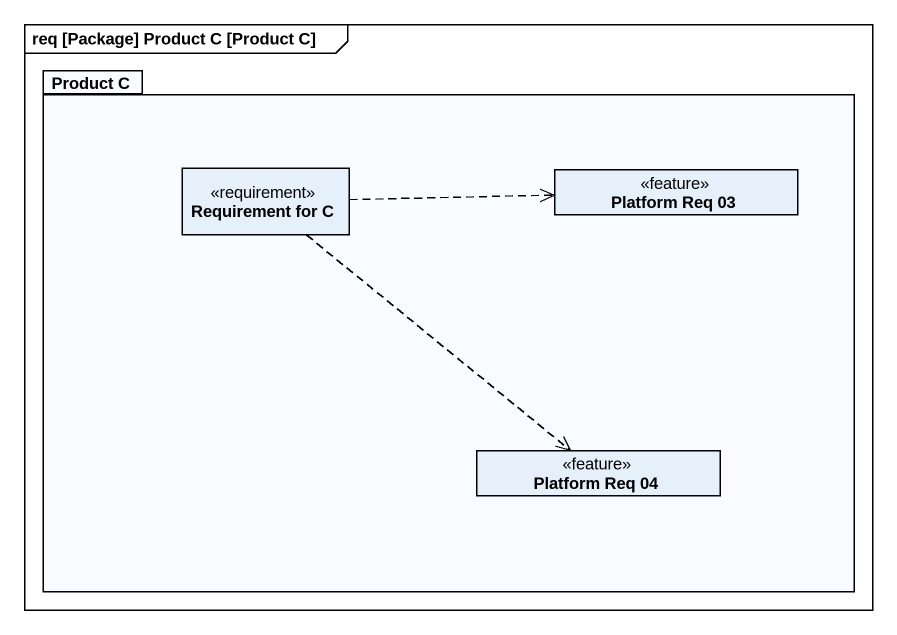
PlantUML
@startuml
mainframe req [Package] Product C [Product C]
hide circle
hide empty members
package "Product C" as Product_C {
  class "Requirement for C" as Requirement_for_C <<requirement>>
  class "Platform Req 03" as Platform_Req_03 <<feature>>
  class "Platform Req 04" as Platform_Req_04 <<feature>>
}
Requirement_for_C .right.> Platform_Req_03
Requirement_for_C ..> Platform_Req_04
@enduml
